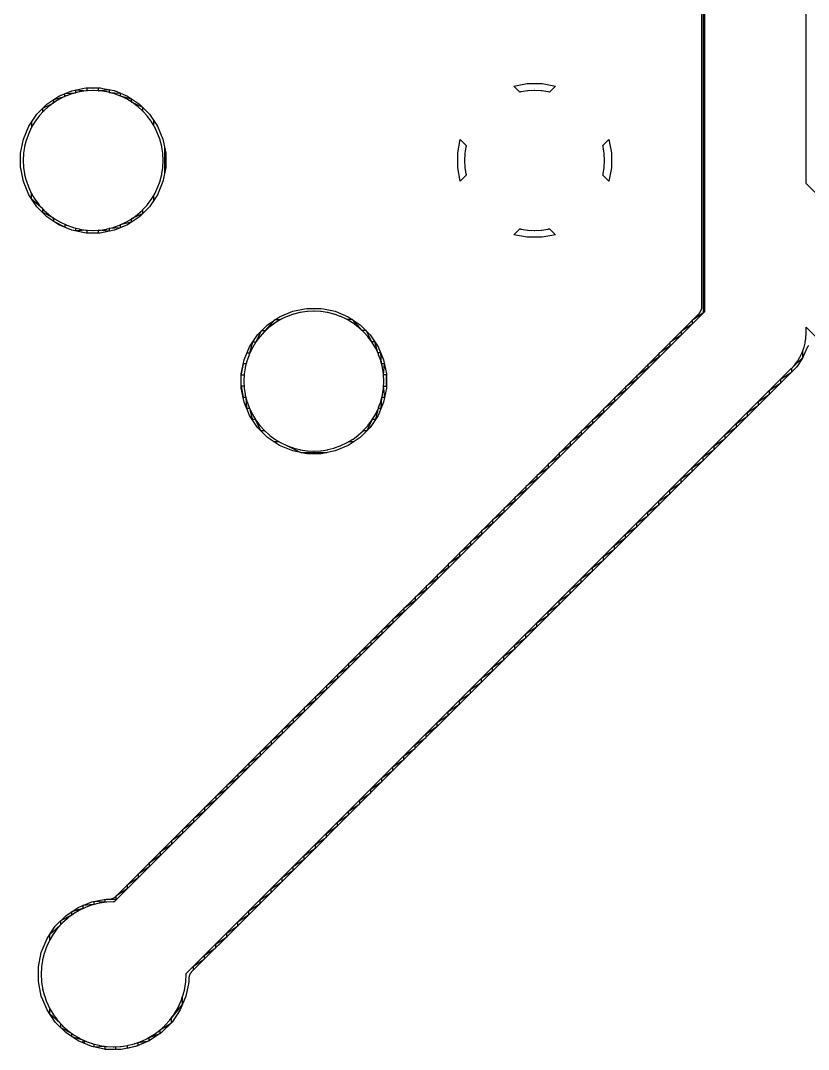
# Model space of a CAD drawing. Header units: metres. Extents: x 141.4 to 191.4, y -114.8 to -61.9.
# Drawn here: x 153.85 to 162.92, y -88.97 to -77.13 of the extents above; entities that cross this region are included whole.
import ezdxf

# ---------------------------------------------------------------- set-up
doc = ezdxf.new("R2010")
doc.units = ezdxf.units.M

msp = doc.modelspace()

# ---------------------------------------------------------------- linework, layer by layer
for points in [[(161.721, -64.248), (161.721, -80.481), (154.929, -87.273), (154.926, -87.273), (154.924, -87.273), (154.921, -87.273), (154.919, -87.273), (154.917, -87.273), (154.844, -87.277), (154.842, -87.277), (154.84, -87.277), (154.838, -87.277), (154.836, -87.278), (154.763, -87.288), (154.761, -87.289), (154.759, -87.289), (154.757, -87.289), (154.755, -87.29), (154.683, -87.308), (154.681, -87.308), (154.679, -87.309), (154.677, -87.31), (154.675, -87.31), (154.606, -87.335), (154.604, -87.336), (154.602, -87.337), (154.6, -87.337), (154.598, -87.338), (154.532, -87.37), (154.53, -87.371), (154.528, -87.372), (154.526, -87.373), (154.524, -87.374), (154.461, -87.411), (154.459, -87.413), (154.458, -87.414), (154.456, -87.415), (154.454, -87.416), (154.395, -87.46), (154.393, -87.461), (154.392, -87.463), (154.39, -87.464), (154.389, -87.465), (154.334, -87.515), (154.333, -87.516), (154.331, -87.518), (154.33, -87.519), (154.328, -87.521), (154.279, -87.575), (154.277, -87.577), (154.276, -87.578), (154.275, -87.58), (154.273, -87.582), (154.23, -87.641), (154.228, -87.642), (154.227, -87.644), (154.226, -87.646), (154.225, -87.648), (154.187, -87.711), (154.186, -87.713), (154.185, -87.714), (154.184, -87.716), (154.183, -87.718), (154.152, -87.785), (154.151, -87.787), (154.15, -87.788), (154.149, -87.79), (154.149, -87.792), (154.124, -87.862), (154.123, -87.864), (154.122, -87.866), (154.122, -87.868), (154.121, -87.87), (154.103, -87.941), (154.103, -87.943), (154.103, -87.945), (154.102, -87.947), (154.102, -87.949), (154.091, -88.022), (154.091, -88.024), (154.091, -88.026), (154.09, -88.028), (154.09, -88.03), (154.087, -88.104), (154.087, -88.106), (154.087, -88.108), (154.087, -88.11), (154.087, -88.112), (154.09, -88.186), (154.09, -88.188), (154.091, -88.19), (154.091, -88.192), (154.091, -88.194), (154.102, -88.267), (154.102, -88.269), (154.103, -88.271), (154.103, -88.273), (154.103, -88.275), (154.121, -88.346), (154.122, -88.348), (154.122, -88.35), (154.123, -88.352), (154.124, -88.354), (154.149, -88.424), (154.149, -88.426), (154.15, -88.428), (154.151, -88.429), (154.152, -88.431), (154.183, -88.498), (154.184, -88.5), (154.185, -88.502), (154.186, -88.503), (154.187, -88.505), (154.225, -88.568), (154.226, -88.57), (154.227, -88.572), (154.228, -88.574), (154.23, -88.575), (154.273, -88.634), (154.275, -88.636), (154.276, -88.638), (154.277, -88.639), (154.279, -88.641), (154.328, -88.695), (154.33, -88.697), (154.331, -88.698), (154.333, -88.7), (154.334, -88.701), (154.389, -88.751), (154.39, -88.752), (154.392, -88.753), (154.393, -88.755), (154.395, -88.756), (154.454, -88.8), (154.456, -88.801), (154.458, -88.802), (154.459, -88.803), (154.461, -88.805), (154.524, -88.842), (154.526, -88.843), (154.528, -88.844), (154.53, -88.845), (154.532, -88.846), (154.598, -88.878)], [(161.706, -64.248), (161.706, -80.496), (161.578, -80.581), (161.578, -80.623), (161.451, -80.708), (161.451, -80.751), (161.323, -80.836), (161.323, -80.878), (161.196, -80.963), (161.196, -81.006), (161.068, -81.091), (161.068, -81.133), (160.941, -81.218), (160.941, -81.261), (160.813, -81.346), (160.813, -81.388), (160.686, -81.473), (160.686, -81.516), (160.558, -81.601), (160.558, -81.643), (160.431, -81.728), (160.431, -81.771), (160.303, -81.856), (160.303, -81.898), (160.176, -81.983), (160.176, -82.026), (160.048, -82.111), (160.048, -82.153), (159.921, -82.238), (159.921, -82.281), (159.793, -82.366), (159.793, -82.408), (159.666, -82.493), (159.666, -82.536), (159.538, -82.621), (159.538, -82.663), (159.411, -82.748), (159.411, -82.791), (159.283, -82.876), (159.283, -82.918), (159.156, -83.003), (159.156, -83.046), (159.028, -83.131), (159.028, -83.173), (158.901, -83.258), (158.901, -83.301), (158.773, -83.386), (158.773, -83.428), (158.646, -83.513), (158.646, -83.556), (158.518, -83.641), (158.518, -83.683), (158.391, -83.768), (158.391, -83.811), (158.263, -83.896), (158.263, -83.938), (158.136, -84.023), (158.136, -84.066), (158.008, -84.151), (158.008, -84.193), (157.881, -84.278), (157.881, -84.321), (157.753, -84.406), (157.753, -84.448), (157.626, -84.533), (157.626, -84.576), (157.498, -84.661), (157.498, -84.703), (157.371, -84.788), (157.371, -84.831), (157.243, -84.916), (157.243, -84.958), (157.116, -85.043), (157.116, -85.086), (156.988, -85.171), (156.988, -85.213), (156.861, -85.298), (156.861, -85.341), (156.733, -85.426), (156.733, -85.468), (156.606, -85.553), (156.606, -85.596), (156.478, -85.681), (156.478, -85.723), (156.351, -85.808), (156.351, -85.851), (156.223, -85.936), (156.223, -85.978), (156.096, -86.063), (156.096, -86.106), (155.968, -86.191), (155.968, -86.233), (155.841, -86.318), (155.841, -86.361), (155.713, -86.446), (155.713, -86.488), (155.586, -86.573), (155.586, -86.616), (155.458, -86.701), (155.458, -86.743), (155.331, -86.828), (155.331, -86.871), (155.203, -86.956), (155.203, -86.998), (155.076, -87.083), (155.076, -87.126), (154.948, -87.211), (154.948, -87.253), (154.821, -87.246), (154.821, -87.28), (154.693, -87.271), (154.693, -87.305), (154.566, -87.318), (154.566, -87.353), (154.438, -87.39), (154.438, -87.428), (154.311, -87.494), (154.311, -87.54), (154.183, -87.655), (154.183, -87.718)], [(166.617, -82.731), (162.891, -79.006), (162.891, -64.248)], [(154.056, -88.023), (154.089, -87.856), (154.155, -87.698), (154.249, -87.556), (154.37, -87.436), (154.512, -87.341), (154.669, -87.276), (154.814, -87.247), (154.836, -87.242), (154.877, -87.242), (154.879, -87.242), (154.881, -87.242), (154.883, -87.242), (154.885, -87.242), (154.887, -87.242), (154.889, -87.242), (154.891, -87.241), (154.893, -87.241), (154.895, -87.24), (154.897, -87.24), (154.899, -87.239), (154.901, -87.239), (154.903, -87.238), (154.905, -87.238), (154.907, -87.237), (154.909, -87.236), (154.917, -87.233), (154.919, -87.232), (154.921, -87.231), (154.923, -87.23), (154.925, -87.229), (154.927, -87.228), (154.928, -87.227), (154.93, -87.226), (154.932, -87.225), (154.934, -87.224), (154.935, -87.222), (154.937, -87.221), (154.939, -87.22), (154.94, -87.218), (154.942, -87.217), (154.943, -87.216), (154.945, -87.214), (161.662, -80.497), (161.664, -80.495), (161.665, -80.494), (161.666, -80.492), (161.668, -80.491), (161.669, -80.489), (161.67, -80.487), (161.672, -80.486), (161.673, -80.484), (161.674, -80.482), (161.675, -80.48), (161.676, -80.479), (161.677, -80.477), (161.678, -80.475), (161.679, -80.473), (161.68, -80.471), (161.681, -80.469), (161.684, -80.461), (161.685, -80.459), (161.686, -80.457), (161.686, -80.455), (161.687, -80.453), (161.687, -80.451), (161.688, -80.449), (161.688, -80.447), (161.689, -80.445), (161.689, -80.443), (161.69, -80.441), (161.69, -80.439), (161.69, -80.437), (161.69, -80.435), (161.69, -80.433), (161.69, -80.431), (161.69, -80.429), (161.69, -64.375)], [(153.85, -78.658), (153.862, -78.602), (153.883, -78.496), (153.946, -78.344), (154.037, -78.207), (154.153, -78.091), (154.29, -78), (154.442, -77.937), (154.583, -77.909), (154.604, -77.904), (154.768, -77.904), (154.795, -77.91), (154.927, -77.936), (154.93, -77.937), (154.938, -77.94), (155.082, -78), (155.162, -78.053), (155.219, -78.091), (155.335, -78.207), (155.426, -78.344), (155.489, -78.496), (155.522, -78.658), (155.522, -78.822), (155.489, -78.984), (155.426, -79.136), (155.335, -79.273), (155.219, -79.389), (155.082, -79.48), (154.93, -79.543), (154.927, -79.544), (154.768, -79.576), (154.604, -79.576), (154.442, -79.543), (154.29, -79.48), (154.153, -79.389), (154.037, -79.273), (153.946, -79.136), (153.883, -78.984), (153.856, -78.849), (153.85, -78.822), (153.85, -78.658)], [(154.105, -78.183), (154.105, -78.139), (154.233, -78.075), (154.233, -78.038), (154.36, -78.004), (154.36, -77.97), (154.488, -77.961), (154.488, -77.928), (154.615, -77.938), (154.615, -77.904), (154.743, -77.904), (154.743, -77.938), (154.87, -77.925), (154.87, -77.957), (154.998, -77.965), (154.998, -77.998), (155.125, -78.029), (155.125, -78.066), (155.253, -78.125), (155.253, -78.169)], [(159.526, -77.885), (159.679, -77.855), (159.853, -77.855), (160.006, -77.885), (159.937, -77.954), (159.927, -77.951), (159.925, -77.951), (159.923, -77.95), (159.921, -77.95), (159.919, -77.95), (159.849, -77.939), (159.847, -77.939), (159.845, -77.939), (159.843, -77.939), (159.841, -77.939), (159.77, -77.935), (159.768, -77.935), (159.766, -77.935), (159.764, -77.935), (159.762, -77.935), (159.691, -77.939), (159.689, -77.939), (159.687, -77.939), (159.685, -77.939), (159.683, -77.939), (159.613, -77.95), (159.611, -77.95), (159.609, -77.95), (159.607, -77.951), (159.605, -77.951), (159.595, -77.954), (159.526, -77.885)], [(154.374, -79.482), (154.376, -79.483), (154.378, -79.484), (154.38, -79.484), (154.382, -79.485), (154.448, -79.509), (154.45, -79.51), (154.452, -79.51), (154.454, -79.511), (154.456, -79.511), (154.525, -79.529), (154.527, -79.529), (154.529, -79.53), (154.531, -79.53), (154.533, -79.53), (154.603, -79.541), (154.605, -79.541), (154.607, -79.541), (154.609, -79.541), (154.611, -79.541), (154.682, -79.545), (154.684, -79.545), (154.686, -79.545), (154.688, -79.545), (154.69, -79.545), (154.761, -79.541), (154.763, -79.541), (154.765, -79.541), (154.767, -79.541), (154.769, -79.541), (154.839, -79.53), (154.841, -79.53), (154.843, -79.53), (154.845, -79.529), (154.847, -79.529), (154.916, -79.511), (154.918, -79.511), (154.92, -79.51), (154.922, -79.51), (154.924, -79.509), (154.99, -79.485), (154.992, -79.484), (154.994, -79.484), (154.996, -79.483), (154.998, -79.482), (155.062, -79.452), (155.064, -79.451), (155.065, -79.45), (155.067, -79.449), (155.069, -79.448), (155.13, -79.412), (155.131, -79.41), (155.133, -79.409), (155.135, -79.408), (155.137, -79.407), (155.193, -79.365), (155.195, -79.364), (155.197, -79.362), (155.198, -79.361), (155.2, -79.36), (155.252, -79.312), (155.254, -79.311), (155.255, -79.309), (155.257, -79.308), (155.258, -79.306), (155.306, -79.254), (155.307, -79.252), (155.308, -79.251), (155.31, -79.249), (155.311, -79.247), (155.353, -79.191), (155.354, -79.189), (155.355, -79.187), (155.356, -79.185), (155.358, -79.184), (155.394, -79.123), (155.395, -79.121), (155.396, -79.119), (155.397, -79.118), (155.398, -79.116), (155.428, -79.052), (155.429, -79.05), (155.43, -79.048), (155.43, -79.046), (155.431, -79.044), (155.455, -78.978), (155.456, -78.976), (155.456, -78.974), (155.457, -78.972), (155.457, -78.97), (155.475, -78.901), (155.475, -78.899), (155.476, -78.897), (155.476, -78.895), (155.476, -78.893), (155.487, -78.823), (155.487, -78.821), (155.487, -78.819), (155.487, -78.817), (155.487, -78.815), (155.491, -78.744), (155.491, -78.742), (155.491, -78.74), (155.491, -78.738), (155.491, -78.736), (155.487, -78.665), (155.487, -78.663), (155.487, -78.661), (155.487, -78.659), (155.487, -78.657), (155.476, -78.587), (155.476, -78.585), (155.476, -78.583), (155.475, -78.581), (155.475, -78.579), (155.457, -78.51), (155.457, -78.508), (155.456, -78.506), (155.456, -78.504), (155.455, -78.502), (155.431, -78.436), (155.43, -78.434), (155.43, -78.432), (155.429, -78.43), (155.428, -78.428), (155.398, -78.364), (155.397, -78.362), (155.396, -78.361), (155.395, -78.359), (155.394, -78.357), (155.358, -78.296), (155.356, -78.295), (155.355, -78.293), (155.354, -78.291), (155.353, -78.289), (155.311, -78.233), (155.31, -78.231), (155.308, -78.229), (155.307, -78.228), (155.306, -78.226), (155.258, -78.174), (155.257, -78.172), (155.255, -78.171), (155.254, -78.169), (155.252, -78.168), (155.2, -78.12), (155.198, -78.119), (155.197, -78.118), (155.195, -78.116), (155.193, -78.115), (155.137, -78.073), (155.135, -78.072), (155.133, -78.071), (155.131, -78.07), (155.13, -78.068), (155.069, -78.032), (155.067, -78.031), (155.065, -78.03), (155.064, -78.029), (155.062, -78.028), (154.998, -77.998), (154.996, -77.997), (154.994, -77.996), (154.992, -77.996), (154.99, -77.995), (154.924, -77.971), (154.922, -77.97), (154.92, -77.97), (154.918, -77.969), (154.916, -77.969), (154.847, -77.951), (154.845, -77.951), (154.843, -77.95), (154.841, -77.95), (154.839, -77.95), (154.769, -77.939), (154.767, -77.939), (154.765, -77.939), (154.763, -77.939), (154.761, -77.939), (154.69, -77.935), (154.688, -77.935), (154.686, -77.935), (154.684, -77.935), (154.682, -77.935), (154.611, -77.939), (154.609, -77.939), (154.607, -77.939), (154.605, -77.939), (154.603, -77.939), (154.533, -77.95), (154.531, -77.95), (154.529, -77.95), (154.527, -77.951), (154.525, -77.951), (154.456, -77.969), (154.454, -77.969), (154.452, -77.97), (154.45, -77.97), (154.448, -77.971), (154.382, -77.995), (154.38, -77.996), (154.378, -77.996), (154.376, -77.997), (154.374, -77.998), (154.31, -78.028), (154.308, -78.029), (154.307, -78.03), (154.305, -78.031), (154.303, -78.032), (154.242, -78.068), (154.241, -78.07), (154.239, -78.071), (154.237, -78.072), (154.235, -78.073), (154.179, -78.115), (154.177, -78.116), (154.175, -78.118), (154.174, -78.119), (154.172, -78.12), (154.12, -78.168), (154.118, -78.169), (154.117, -78.171), (154.115, -78.172), (154.114, -78.174), (154.066, -78.226), (154.065, -78.228), (154.064, -78.229), (154.062, -78.231), (154.061, -78.233), (154.019, -78.289), (154.018, -78.291), (154.017, -78.293), (154.016, -78.295), (154.014, -78.296), (153.978, -78.357), (153.977, -78.359), (153.976, -78.361), (153.975, -78.362), (153.974, -78.364), (153.944, -78.428), (153.943, -78.43), (153.942, -78.432), (153.942, -78.434), (153.941, -78.436), (153.917, -78.502), (153.916, -78.504), (153.916, -78.506), (153.915, -78.508), (153.915, -78.51), (153.897, -78.579), (153.897, -78.581), (153.896, -78.583), (153.896, -78.585), (153.896, -78.587), (153.885, -78.657), (153.885, -78.659), (153.885, -78.661), (153.885, -78.663), (153.885, -78.665), (153.881, -78.736), (153.881, -78.738), (153.881, -78.74), (153.881, -78.742), (153.881, -78.744), (153.885, -78.815), (153.885, -78.817), (153.885, -78.819), (153.885, -78.821), (153.885, -78.823), (153.896, -78.893), (153.896, -78.895), (153.896, -78.897), (153.897, -78.899), (153.897, -78.901), (153.915, -78.97), (153.915, -78.972), (153.916, -78.974), (153.916, -78.976), (153.917, -78.978), (153.941, -79.044), (153.942, -79.046), (153.942, -79.048), (153.943, -79.05), (153.944, -79.052), (153.974, -79.116), (153.975, -79.118), (153.976, -79.119), (153.977, -79.121), (153.978, -79.123), (154.014, -79.184), (154.016, -79.185), (154.017, -79.187), (154.018, -79.189), (154.019, -79.191), (154.061, -79.247), (154.062, -79.249), (154.064, -79.251), (154.065, -79.252), (154.066, -79.254), (154.114, -79.306), (154.115, -79.308), (154.117, -79.309), (154.118, -79.311), (154.12, -79.312), (154.172, -79.36), (154.174, -79.361), (154.175, -79.362), (154.177, -79.364), (154.179, -79.365), (154.235, -79.407), (154.237, -79.408), (154.239, -79.409), (154.241, -79.41), (154.242, -79.412), (154.303, -79.448), (154.305, -79.449), (154.307, -79.45), (154.308, -79.451), (154.31, -79.452), (154.374, -79.482), (154.36, -79.476), (154.36, -79.51), (154.233, -79.442), (154.233, -79.405), (154.105, -79.341), (154.105, -79.297), (153.978, -79.184), (153.978, -79.123)], [(155.38, -78.276), (155.38, -78.335)], [(153.978, -78.296), (153.978, -78.357)], [(158.881, -78.653), (158.911, -78.5), (158.98, -78.569), (158.977, -78.579), (158.977, -78.581), (158.976, -78.583), (158.976, -78.585), (158.976, -78.587), (158.965, -78.657), (158.965, -78.659), (158.965, -78.661), (158.965, -78.663), (158.965, -78.665), (158.961, -78.736), (158.961, -78.738), (158.961, -78.74), (158.961, -78.742), (158.961, -78.744), (158.965, -78.815), (158.965, -78.817), (158.965, -78.819), (158.965, -78.821), (158.965, -78.823), (158.976, -78.893), (158.976, -78.895), (158.976, -78.897), (158.977, -78.899), (158.977, -78.901), (158.98, -78.911), (158.911, -78.98), (158.881, -78.827), (158.881, -78.653)], [(160.552, -78.911), (160.555, -78.901), (160.555, -78.899), (160.556, -78.897), (160.556, -78.895), (160.556, -78.893), (160.567, -78.823), (160.567, -78.821), (160.567, -78.819), (160.567, -78.817), (160.567, -78.815), (160.571, -78.744), (160.571, -78.742), (160.571, -78.74), (160.571, -78.738), (160.571, -78.736), (160.567, -78.665), (160.567, -78.663), (160.567, -78.661), (160.567, -78.659), (160.567, -78.657), (160.556, -78.587), (160.556, -78.585), (160.556, -78.583), (160.555, -78.581), (160.555, -78.579), (160.552, -78.569), (160.621, -78.5), (160.651, -78.653), (160.651, -78.827), (160.621, -78.98), (160.552, -78.911)], [(155.508, -78.59), (155.508, -78.89)], [(155.38, -79.145), (155.38, -79.204)], [(155.253, -79.311), (155.253, -79.355), (155.125, -79.414), (155.125, -79.451), (154.998, -79.482), (154.998, -79.515), (154.87, -79.523), (154.87, -79.555), (154.743, -79.542), (154.743, -79.576), (154.615, -79.576), (154.615, -79.542), (154.488, -79.552), (154.488, -79.519)], [(159.526, -79.595), (159.595, -79.526), (159.605, -79.529), (159.607, -79.529), (159.609, -79.53), (159.611, -79.53), (159.613, -79.53), (159.683, -79.541), (159.685, -79.541), (159.687, -79.541), (159.689, -79.541), (159.691, -79.541), (159.762, -79.545), (159.764, -79.545), (159.766, -79.545), (159.768, -79.545), (159.77, -79.545), (159.841, -79.541), (159.843, -79.541), (159.845, -79.541), (159.847, -79.541), (159.849, -79.541), (159.919, -79.53), (159.921, -79.53), (159.923, -79.53), (159.925, -79.529), (159.927, -79.529), (159.937, -79.526), (160.006, -79.595), (159.853, -79.625), (159.679, -79.625), (159.526, -79.595)], [(156.447, -81.082), (156.414, -81.082), (156.39, -81.198), (156.423, -81.036), (156.486, -80.884), (156.577, -80.747), (156.693, -80.631), (156.83, -80.54), (156.982, -80.477), (157.123, -80.449), (157.144, -80.444), (157.308, -80.444), (157.335, -80.45), (157.47, -80.477), (157.622, -80.54), (157.759, -80.631), (157.875, -80.747), (157.966, -80.884), (158.029, -81.036), (158.062, -81.198), (158.062, -81.362), (158.029, -81.524), (157.966, -81.676), (157.875, -81.813), (157.759, -81.929), (157.622, -82.02), (157.47, -82.083), (157.308, -82.116), (157.144, -82.116), (156.982, -82.083), (156.83, -82.02), (156.693, -81.929), (156.577, -81.813), (156.486, -81.676), (156.473, -81.646), (156.423, -81.524), (156.39, -81.362), (156.39, -81.198), (156.39, -81.209), (156.424, -81.209)], [(156.914, -82.022), (156.916, -82.023), (156.918, -82.024), (156.92, -82.024), (156.922, -82.025), (156.988, -82.049), (156.99, -82.05), (156.992, -82.05), (156.994, -82.051), (156.996, -82.051), (157.065, -82.069), (157.067, -82.069), (157.069, -82.07), (157.071, -82.07), (157.073, -82.07), (157.143, -82.081), (157.145, -82.081), (157.147, -82.081), (157.149, -82.081), (157.151, -82.081), (157.222, -82.085), (157.224, -82.085), (157.226, -82.085), (157.228, -82.085), (157.23, -82.085), (157.301, -82.081), (157.303, -82.081), (157.305, -82.081), (157.307, -82.081), (157.309, -82.081), (157.379, -82.07), (157.381, -82.07), (157.383, -82.07), (157.385, -82.069), (157.387, -82.069), (157.456, -82.051), (157.458, -82.051), (157.46, -82.05), (157.462, -82.05), (157.464, -82.049), (157.53, -82.025), (157.532, -82.024), (157.534, -82.024), (157.536, -82.023), (157.538, -82.022), (157.602, -81.992), (157.604, -81.991), (157.605, -81.99), (157.607, -81.989), (157.609, -81.988), (157.67, -81.952), (157.671, -81.95), (157.673, -81.949), (157.675, -81.948), (157.677, -81.947), (157.733, -81.905), (157.735, -81.904), (157.737, -81.902), (157.738, -81.901), (157.74, -81.9), (157.792, -81.852), (157.794, -81.851), (157.795, -81.849), (157.797, -81.848), (157.798, -81.846), (157.846, -81.794), (157.847, -81.792), (157.848, -81.791), (157.85, -81.789), (157.851, -81.787), (157.893, -81.731), (157.894, -81.729), (157.895, -81.727), (157.896, -81.725), (157.898, -81.724), (157.934, -81.663), (157.935, -81.661), (157.936, -81.659), (157.937, -81.658), (157.938, -81.656), (157.968, -81.592), (157.969, -81.59), (157.97, -81.588), (157.97, -81.586), (157.971, -81.584), (157.995, -81.518), (157.996, -81.516), (157.996, -81.514), (157.997, -81.512), (157.997, -81.51), (158.015, -81.441), (158.015, -81.439), (158.016, -81.437), (158.016, -81.435), (158.016, -81.433), (158.027, -81.363), (158.027, -81.361), (158.027, -81.359), (158.027, -81.357), (158.027, -81.355), (158.031, -81.284), (158.031, -81.282), (158.031, -81.28), (158.031, -81.278), (158.031, -81.276), (158.027, -81.205), (158.027, -81.203), (158.027, -81.201), (158.027, -81.199), (158.027, -81.197), (158.016, -81.127), (158.016, -81.125), (158.016, -81.123), (158.015, -81.121), (158.015, -81.119), (157.997, -81.05), (157.997, -81.048), (157.996, -81.046), (157.996, -81.044), (157.995, -81.042), (157.971, -80.976), (157.97, -80.974), (157.97, -80.972), (157.969, -80.97), (157.968, -80.968), (157.938, -80.904), (157.937, -80.902), (157.936, -80.901), (157.935, -80.899), (157.934, -80.897), (157.898, -80.836), (157.896, -80.835), (157.895, -80.833), (157.894, -80.831), (157.893, -80.829), (157.851, -80.773), (157.85, -80.771), (157.848, -80.769), (157.847, -80.768), (157.846, -80.766), (157.798, -80.714), (157.797, -80.712), (157.795, -80.711), (157.794, -80.709), (157.792, -80.708), (157.74, -80.66), (157.738, -80.659), (157.737, -80.658), (157.735, -80.656), (157.733, -80.655), (157.677, -80.613), (157.675, -80.612), (157.673, -80.611), (157.671, -80.61), (157.67, -80.608), (157.609, -80.572), (157.607, -80.571), (157.605, -80.57), (157.604, -80.569), (157.602, -80.568), (157.538, -80.538), (157.536, -80.537), (157.534, -80.536), (157.532, -80.536), (157.53, -80.535), (157.464, -80.511), (157.462, -80.51), (157.46, -80.51), (157.458, -80.509), (157.456, -80.509), (157.387, -80.491), (157.385, -80.491), (157.383, -80.49), (157.381, -80.49), (157.379, -80.49), (157.309, -80.479), (157.307, -80.479), (157.305, -80.479), (157.303, -80.479), (157.301, -80.479), (157.23, -80.475), (157.228, -80.475), (157.226, -80.475), (157.224, -80.475), (157.222, -80.475), (157.151, -80.479), (157.149, -80.479), (157.147, -80.479), (157.145, -80.479), (157.143, -80.479), (157.073, -80.49), (157.071, -80.49), (157.069, -80.49), (157.067, -80.491), (157.065, -80.491), (156.996, -80.509), (156.994, -80.509), (156.992, -80.51), (156.99, -80.51), (156.988, -80.511), (156.922, -80.535), (156.92, -80.536), (156.918, -80.536), (156.916, -80.537), (156.914, -80.538), (156.85, -80.568), (156.848, -80.569), (156.847, -80.57), (156.845, -80.571), (156.843, -80.572), (156.782, -80.608), (156.781, -80.61), (156.779, -80.611), (156.777, -80.612), (156.775, -80.613), (156.719, -80.655), (156.717, -80.656), (156.715, -80.658), (156.714, -80.659), (156.712, -80.66), (156.66, -80.708), (156.658, -80.709), (156.657, -80.711), (156.655, -80.712), (156.654, -80.714), (156.606, -80.766), (156.605, -80.768), (156.604, -80.769), (156.602, -80.771), (156.601, -80.773), (156.559, -80.829), (156.558, -80.831), (156.557, -80.833), (156.556, -80.835), (156.554, -80.836), (156.518, -80.897), (156.517, -80.899), (156.516, -80.901), (156.515, -80.902), (156.514, -80.904), (156.484, -80.968), (156.483, -80.97), (156.482, -80.972), (156.482, -80.974), (156.481, -80.976), (156.457, -81.042), (156.456, -81.044), (156.456, -81.046), (156.455, -81.048), (156.455, -81.05), (156.437, -81.119), (156.437, -81.121), (156.436, -81.123), (156.436, -81.125), (156.436, -81.127), (156.425, -81.197), (156.425, -81.199), (156.425, -81.201), (156.425, -81.203), (156.425, -81.205), (156.421, -81.276), (156.421, -81.278), (156.421, -81.28), (156.421, -81.282), (156.421, -81.284), (156.425, -81.355), (156.425, -81.357), (156.425, -81.359), (156.425, -81.361), (156.425, -81.363), (156.436, -81.433), (156.436, -81.435), (156.436, -81.437), (156.437, -81.439), (156.437, -81.441), (156.455, -81.51), (156.455, -81.512), (156.456, -81.514), (156.456, -81.516), (156.457, -81.518), (156.481, -81.584), (156.482, -81.586), (156.482, -81.588), (156.483, -81.59), (156.484, -81.592), (156.514, -81.656), (156.515, -81.658), (156.516, -81.659), (156.517, -81.661), (156.518, -81.663), (156.554, -81.724), (156.556, -81.725), (156.557, -81.727), (156.558, -81.729), (156.559, -81.731), (156.601, -81.787), (156.602, -81.789), (156.604, -81.791), (156.605, -81.792), (156.606, -81.794), (156.654, -81.846), (156.655, -81.848), (156.657, -81.849), (156.658, -81.851), (156.66, -81.852), (156.712, -81.9), (156.714, -81.901), (156.715, -81.902), (156.717, -81.904), (156.719, -81.905), (156.775, -81.947), (156.777, -81.948), (156.779, -81.949), (156.781, -81.95), (156.782, -81.952), (156.843, -81.988), (156.845, -81.989), (156.847, -81.99), (156.848, -81.991), (156.85, -81.992), (156.914, -82.022), (157.076, -82.102), (157.376, -82.102)], [(156.456, -80.954), (156.49, -80.954), (156.524, -80.827), (156.561, -80.827), (156.625, -80.699), (156.669, -80.699), (156.782, -80.572), (156.843, -80.572)], [(157.797, -81.847), (157.841, -81.847), (157.9, -81.719), (157.937, -81.719), (157.968, -81.592), (158.001, -81.592), (158.009, -81.464), (158.041, -81.464), (158.028, -81.337), (158.062, -81.337), (158.062, -81.209), (158.028, -81.209), (158.038, -81.082), (158.005, -81.082), (157.996, -80.954), (157.962, -80.954), (157.928, -80.827), (157.891, -80.827), (157.827, -80.699), (157.783, -80.699), (157.67, -80.572), (157.609, -80.572)], [(154.183, -88.498), (154.183, -88.561), (154.311, -88.676), (154.311, -88.722), (154.438, -88.788), (154.438, -88.826), (154.566, -88.863), (154.566, -88.898), (154.598, -88.878), (154.6, -88.879), (154.602, -88.879), (154.604, -88.88), (154.606, -88.881), (154.675, -88.906), (154.677, -88.906), (154.679, -88.907), (154.681, -88.908), (154.683, -88.908), (154.755, -88.926), (154.757, -88.927), (154.759, -88.927), (154.761, -88.927), (154.763, -88.928), (154.836, -88.938), (154.838, -88.939), (154.84, -88.939), (154.842, -88.939), (154.844, -88.939), (154.917, -88.943), (154.919, -88.943), (154.921, -88.943), (154.924, -88.943), (154.926, -88.943), (154.999, -88.939), (155.001, -88.939), (155.003, -88.939), (155.005, -88.939), (155.007, -88.938), (155.08, -88.928), (155.082, -88.927), (155.084, -88.927), (155.086, -88.927), (155.088, -88.926), (155.16, -88.908), (155.162, -88.908), (155.164, -88.907), (155.166, -88.906), (155.168, -88.906), (155.237, -88.881), (155.239, -88.88), (155.241, -88.879), (155.243, -88.879), (155.245, -88.878), (155.311, -88.846), (155.313, -88.845), (155.315, -88.844), (155.317, -88.843), (155.319, -88.842), (155.382, -88.805), (155.384, -88.803), (155.385, -88.802), (155.387, -88.801), (155.389, -88.8), (155.448, -88.756), (155.45, -88.755), (155.451, -88.753), (155.453, -88.752), (155.454, -88.751), (155.509, -88.701), (155.51, -88.7), (155.512, -88.698), (155.513, -88.697), (155.515, -88.695), (155.564, -88.641), (155.566, -88.639), (155.567, -88.638), (155.568, -88.636), (155.57, -88.634), (155.613, -88.575), (155.615, -88.574), (155.616, -88.572), (155.617, -88.57), (155.618, -88.568), (155.656, -88.505), (155.657, -88.503), (155.658, -88.502), (155.659, -88.5), (155.66, -88.498), (155.691, -88.431), (155.692, -88.429), (155.693, -88.428), (155.694, -88.426), (155.694, -88.424), (155.719, -88.354), (155.72, -88.352), (155.721, -88.35), (155.721, -88.348), (155.722, -88.346), (155.74, -88.275), (155.74, -88.273), (155.74, -88.271), (155.741, -88.269), (155.741, -88.267), (155.752, -88.194), (155.752, -88.192), (155.752, -88.19), (155.753, -88.188), (155.753, -88.186), (155.756, -88.112), (155.756, -88.11), (155.756, -88.108), (155.756, -88.106), (155.756, -88.104), (155.756, -88.101), (162.72, -81.137), (162.721, -81.136), (162.723, -81.134), (162.756, -81.098), (162.757, -81.096), (162.758, -81.095), (162.76, -81.093), (162.761, -81.091), (162.79, -81.052), (162.791, -81.05), (162.793, -81.049), (162.794, -81.047), (162.795, -81.045), (162.82, -81.003), (162.821, -81.001), (162.822, -80.999), (162.823, -80.998), (162.824, -80.996), (162.845, -80.951), (162.846, -80.949), (162.847, -80.947), (162.847, -80.946), (162.848, -80.944), (162.865, -80.897), (162.865, -80.895), (162.866, -80.893), (162.867, -80.891), (162.867, -80.889), (162.879, -80.842), (162.88, -80.84), (162.88, -80.838), (162.88, -80.836), (162.881, -80.834), (162.888, -80.785), (162.888, -80.783), (162.888, -80.781), (162.889, -80.779), (162.889, -80.777), (162.891, -80.728), (162.891, -80.726), (162.891, -80.723), (162.891, -80.661), (165.789, -83.559)], [(162.917, -80.873), (162.916, -80.874), (162.915, -80.876), (162.913, -80.877), (162.912, -80.879), (162.911, -80.88), (162.909, -80.882), (162.908, -80.884), (162.907, -80.885), (162.906, -80.887), (162.905, -80.889), (162.904, -80.891), (162.903, -80.893), (162.902, -80.894), (162.901, -80.896), (162.9, -80.898), (162.899, -80.9), (162.851, -81.015), (162.784, -81.116), (158.966, -84.934), (158.266, -85.634), (156.426, -87.474), (155.815, -88.085), (155.814, -88.086), (155.812, -88.088), (155.811, -88.089), (155.81, -88.091), (155.808, -88.092), (155.807, -88.094), (155.806, -88.096), (155.805, -88.098), (155.804, -88.099), (155.802, -88.101), (155.801, -88.103), (155.8, -88.105), (155.799, -88.107), (155.799, -88.108), (155.798, -88.11), (155.797, -88.112), (155.793, -88.12), (155.793, -88.122), (155.792, -88.124), (155.791, -88.126), (155.791, -88.128), (155.79, -88.13), (155.79, -88.132), (155.789, -88.134), (155.789, -88.136), (155.788, -88.138), (155.788, -88.14), (155.788, -88.143), (155.787, -88.145), (155.787, -88.147), (155.787, -88.149), (155.787, -88.151), (155.787, -88.153), (155.787, -88.193), (155.782, -88.217), (155.754, -88.36), (155.688, -88.518), (155.594, -88.66), (155.473, -88.78), (155.331, -88.875), (155.174, -88.94), (155.007, -88.974), (154.836, -88.974), (154.669, -88.94), (154.512, -88.875), (154.37, -88.78), (154.249, -88.66), (154.155, -88.518), (154.107, -88.402), (154.089, -88.36), (154.056, -88.193), (154.056, -88.023)], [(155.841, -88.059), (155.841, -88.016), (155.968, -87.931), (155.968, -87.889), (156.096, -87.804), (156.096, -87.761), (156.223, -87.676), (156.223, -87.634), (156.351, -87.549), (156.351, -87.506), (156.478, -87.421), (156.478, -87.379), (156.606, -87.294), (156.606, -87.251), (156.733, -87.166), (156.733, -87.124), (156.861, -87.039), (156.861, -86.996), (156.988, -86.911), (156.988, -86.869), (157.116, -86.784), (157.116, -86.741), (157.243, -86.656), (157.243, -86.614), (157.371, -86.529), (157.371, -86.486), (157.498, -86.401), (157.498, -86.359), (157.626, -86.274), (157.626, -86.231), (157.753, -86.146), (157.753, -86.104), (157.881, -86.019), (157.881, -85.976), (158.008, -85.891), (158.008, -85.849), (158.136, -85.764), (158.136, -85.721), (158.263, -85.636), (158.263, -85.594), (158.391, -85.509), (158.391, -85.466), (158.518, -85.381), (158.518, -85.339), (158.646, -85.254), (158.646, -85.211), (158.773, -85.126), (158.773, -85.084), (158.901, -84.999), (158.901, -84.956), (159.028, -84.871), (159.028, -84.829), (159.156, -84.744), (159.156, -84.701), (159.283, -84.616), (159.283, -84.574), (159.411, -84.489), (159.411, -84.446), (159.538, -84.361), (159.538, -84.319), (159.666, -84.234), (159.666, -84.191), (159.793, -84.106), (159.793, -84.064), (159.921, -83.979), (159.921, -83.936), (160.048, -83.851), (160.048, -83.809), (160.176, -83.724), (160.176, -83.681), (160.303, -83.596), (160.303, -83.554), (160.431, -83.469), (160.431, -83.426), (160.558, -83.341), (160.558, -83.299), (160.686, -83.214), (160.686, -83.171), (160.813, -83.086), (160.813, -83.044), (160.941, -82.959), (160.941, -82.916), (161.068, -82.831), (161.068, -82.789), (161.196, -82.704), (161.196, -82.661), (161.323, -82.576), (161.323, -82.534), (161.451, -82.449), (161.451, -82.406), (161.578, -82.321), (161.578, -82.279), (161.706, -82.194), (161.706, -82.151), (161.833, -82.066), (161.833, -82.024), (161.961, -81.939), (161.961, -81.896), (162.088, -81.811), (162.088, -81.769), (162.216, -81.684), (162.216, -81.641), (162.343, -81.556), (162.343, -81.514), (162.471, -81.429), (162.471, -81.386), (162.598, -81.301), (162.598, -81.259), (162.726, -81.174), (162.726, -81.131), (162.853, -81.01), (162.853, -80.929)], [(156.424, -81.337), (156.39, -81.337), (156.411, -81.464), (156.443, -81.464), (156.451, -81.592), (156.484, -81.592), (156.515, -81.719), (156.552, -81.719), (156.611, -81.847), (156.655, -81.847)], [(156.762, -81.974), (156.821, -81.974)], [(157.631, -81.974), (157.69, -81.974)], [(155.076, -88.928), (155.076, -88.96), (155.203, -88.928), (155.203, -88.893), (155.331, -88.875), (155.331, -88.835), (155.458, -88.79), (155.458, -88.747), (155.586, -88.668), (155.586, -88.612), (155.713, -88.458), (155.713, -88.37)], [(154.693, -88.911), (154.693, -88.945), (154.821, -88.936), (154.821, -88.97), (154.948, -88.974), (154.948, -88.942)]]:
    msp.add_lwpolyline(points)

doc.saveas('drawing.dxf')
